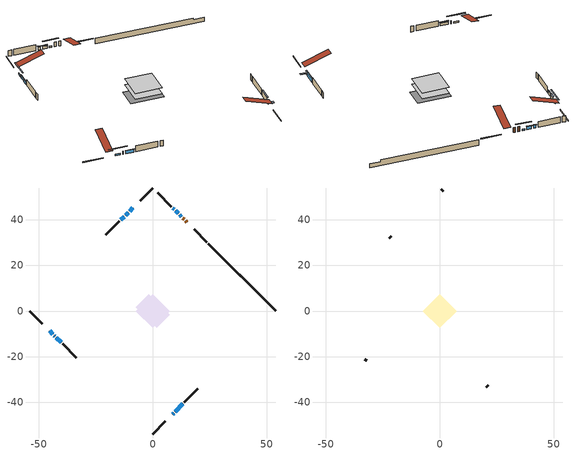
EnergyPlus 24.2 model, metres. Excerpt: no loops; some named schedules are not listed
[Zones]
conditioned space
 floor outside (Floor1 construction): -0.75,0 0,0.75 0.75,0 0,-0.75 z0.77
 floor adiabatic (AdiabaticFloorConstruction): -7.42,0 0,7.42 7.42,0 0,-7.42 z0.77
 floor foundation (Slab1 construction): -7.4,1.72 -1.72,7.4 7.4,-1.72 1.72,-7.4 z-1.52
 wall outside (RimJoist1 construction): 0,-53.97 5.55,-48.42 / -53.97,0 -48.42,-5.55 / 0,53.97 -5.55,48.42 / 23.71,30.26 18.16,35.81 z0.77:1.07
 wall outside (AdiabaticWallConstruction 1): 14.94,39.02 14.37,39.59 / 13.72,40.25 13.18,40.78 z0.77:2.8
 wall outside (AdiabaticWallConstruction): 8.77,-45.2 9.17,-44.8 z0.77:0.98; 12.53,41.44 11.84,42.12 / -8.77,45.2 -10.13,43.83 / -45.2,-8.77 -43.83,-10.13 z0.77:1.38; -43.18,-10.79 -42.99,-10.97 / 9.38,44.58 8.8,45.16 z0.77:1.99; 11.19,42.78 10.04,43.93 / -10.79,43.18 -11.94,42.03 / -12.6,41.37 -13.96,40.01 / -42.34,-11.63 -40.18,-13.78 z0.77:1.94; 9.82,-44.15 13.18,-40.79 z0.77:2.75
 wall outside (Wall1 construction): 13.84,-40.13 19.82,-34.14 / -39.53,-14.44 -33.54,-20.43 / -14.62,39.35 -20.61,33.36 / 8.15,45.82 2.16,51.81 z0.77:3.21
 wall foundation (FoundationWall1 construction): 24.37,29.6,-1.52 24.37,29.6,0.77 51.01,2.96,0.77 51.01,2.96,0.07 53.97,0,0.07 53.97,0,-1.52
 window (WindowConstruction 6): 8.77,-45.2 9.16,-44.8 z0.77:0.97
 window (WindowConstruction 8): 12.53,41.44 11.84,42.12 z0.77:1.38
 window (WindowConstruction 9): -8.77,45.2 -10.13,43.83 z0.77:1.38
 window (WindowConstruction 10): -45.2,-8.77 -43.83,-10.13 z0.77:1.38
 window (WindowConstruction 7): -43.18,-10.79 -43,-10.97 z0.77:1.99
 window (WindowConstruction): 11.19,42.78 10.04,43.93 z0.77:1.94
 window (WindowConstruction 1): 9.38,44.59 8.81,45.16 z0.77:1.99
 window (WindowConstruction 2): -10.79,43.18 -11.94,42.03 z0.77:1.94
 window (WindowConstruction 3): -12.6,41.37 -13.96,40.01 z0.77:1.94
 window (WindowConstruction 4): 9.82,-44.15 13.18,-40.79 z0.77:2.75
 window (WindowConstruction 5): -42.34,-11.63 -40.18,-13.78 z0.77:1.94
 door (Door): 14.94,39.02 14.38,39.59 z0.77:2.8
 door (Door 1): 13.72,40.25 13.18,40.78 z0.77:2.8
 ceiling adiabatic (AdiabaticFloorConstruction): 0,-7.42 7.42,0 0,7.42 -7.42,0 z0.77
attic - vented
 floor to conditioned space (Floor2 construction Reversed): -7.42,0 0,7.42 7.42,0 0,-7.42 z3.21
 wall outside (Wall2 construction): 20.48,-33.49 21.33,-32.64 / -32.88,-21.09 -32.03,-21.93 / -21.26,32.7 -22.11,31.86 / 1.5,52.46 0.66,53.31 z0.77:3.21
 roof outside (Roof1 construction): 8.11,-45.86,3.21 0.89,-38.63,6.61 -1.02,-40.53,6.61 6.21,-47.76,3.21; -45.86,-8.11,3.21 -38.63,-0.89,6.61 -40.53,1.02,6.61 -47.76,-6.21,3.21; -8.11,45.86,3.21 -0.89,38.63,6.61 1.02,40.53,6.61 -6.21,47.76,3.21; 15.6,38.37,3.21 8.37,31.14,6.61 10.28,29.24,6.61 17.5,36.46,3.21
shading: 9.27,-44.7 8.66,-45.3 10.17,-46.81 10.78,-46.2 z1.12; 9.98,43.99 14.39,39.57 14.68,39.86 10.27,44.28 z4.02; -12,41.97 -6.9,47.07 -7.19,47.36 -12.29,42.26 z4.02; -41.97,-12 -47.07,-6.9 -47.36,-7.19 -42.26,-12.29 z4.02; 9.9,44.07 11.33,42.64 11.62,42.93 10.19,44.36 z2.14; 8.66,45.3 9.52,44.44 9.81,44.73 8.95,45.59 z2.19; -12.08,41.88 -10.65,43.32 -10.94,43.61 -12.37,42.18 z2.14; -14.1,39.86 -12.45,41.51 -12.75,41.8 -14.39,40.15 z2.14; 13.32,-40.65 9.68,-44.29 9.97,-44.58 13.61,-40.94 z2.95; -40.04,-13.93 -42.48,-11.49 -42.77,-11.78 -40.33,-14.22 z2.14
[Building]
Building 1: Terrain=Suburbs
[Site:Location]
Edmonton Intl AP_AB: Latitude {deg}=53.31; Longitude {deg}=-113.58; Time Zone {hr}=-7; Elevation {m}=723; Keep Site Location Information=Yes
[Site:GroundTemperature:Shallow]
-1.56185, -3.61833, -3.78302, -2.80711, 1.11059, 5.01004, 8.39065, 10.5322, 10.7141, 8.97234, 5.67794, 1.89811
[Site:WaterMainsTemperature]
Calculation Method=Schedule; Temperature Schedule=mains temperature schedule
[Material] Roughness=Rough; Thermal Absorptance=0.9
Name | Thickness {m} | Conductivity {W/m-K} | Density {kg/m3} | Specific Heat {J/kg-K} | Solar Absorptance | Visible Absorptance
asphalt or fiberglass shingles | 0.00635 | 0.162714 | 1121.4 | 1465.45 | 0.4 | 0.4
ceiling loosefill ins | 0.0846667 | 0.0480833 | 16.02 | 1046.75 | 0.7 | 0.7
ceiling stud and cavity | 0.1397 | 0.672331 | 65.682 | 1177.47 | 0.7 | 0.7
concrete 4.0 in. | 0.1016 | 1.803125 | 2242.8 | 837.4 | 0.7 | 0.7
concrete 8.0 in. | 0.2032 | 1.803125 | 2242.8 | 837.4 | 0.7 | 0.7
door material | 0.04445 | 0.053851 | 512.64 | 1214.23 | 0.7 | 0.7
door material 1 | 0.04445 | 0.188738 | 512.64 | 1214.23 | 0.7 | 0.7
exterior vertical ins | 0.0354928 | 0.029427 | 32.04 | 1214.23 | 0.7 | 0.7
floor covering | 0.0127 | 0.0433444 | 54.468 | 1339.84 | 0.6 | 0.6
floor rigid ins | 0.051816 | 0.029427 | 32.04 | 1214.23 | 0.7 | 0.7
floor rigid ins 1; wall rigid ins | 0.512978 | 0.029427 | 32.04 | 1214.23 | 0.7 | 0.7
floor stud and cavity | 0.1397 | 0.0923391 | 92.3553 | 1139.71 | 0.7 | 0.7
floor stud and cavity 1 | 0.1397 | 1.75129 | 37.0049 | 1207.88 | 0.7 | 0.7
furniture material conditioned space 1 | 0.1524 | 0.115458 | 640.8 | 1214.23 | 0.6 | 0.6
gypsum board | 0.0127 | 0.160291 | 801 | 837.4 | 0.6 | 0.6
gypsum board 1 | 0.0127 | 0.160291 | 801 | 837.4 | 0.7 | 0.7
osb sheathing 0.5 in. | 0.0127 | 0.115458 | 512.64 | 1214.23 | 0.7 | 0.7
osb sheathing 0.75 in. | 0.01905 | 0.115458 | 512.64 | 1214.23 | 0.7 | 0.7
osb sheathing 2.0 in. | 0.0508 | 0.115458 | 512.64 | 1214.23 | 0.7 | 0.7
rim joist stud and cavity | 0.0508 | 0.0284916 | 125.044 | 1163.47 | 0.6 | 0.6
wall stud and cavity | 0.1397 | 0.0893451 | 139.0536 | 1170.24 | 0.7 | 0.7
wall stud and cavity 1 | 0.0889 | 6.1454 | 50.32683 | 1063.81 | 0.6 | 0.6
wall stud and cavity 2 | 0.0889 | 0.380278 | 52.3479 | 1209.89 | 0.7 | 0.7
wall stud and cavity 3 | 0.0889 | 0.391764 | 83.0341 | 1211.67 | 0.7 | 0.7
wood siding | 0.0254 | 0.102417 | 544.68 | 1172.36 | 0.4 | 0.4
wood siding 1 | 0.00254 | 0.102417 | 544.68 | 1172.36 | 0.4 | 0.4
wood siding 2; wood siding 3; wood siding 4 | 0.0254 | 0.102417 | 544.68 | 1172.36 | 0.7 | 0.7
[WindowMaterial:SimpleGlazingSystem]
Name | U-Factor {W/m2-K} | Solar Heat Gain Coefficient
WindowMaterial | 2.92474 | 0.62
WindowMaterial 1 | 2.961077 | 0.56
WindowMaterial 2 | 2.90486 | 0.68
WindowMaterial 3 | 2.861712 | 0.72
WindowMaterial 4 | 2.927009 | 0.61
WindowMaterial 5 | 3.11495 | 0.41
WindowMaterial 6 | 5.1119 | 0.64
WindowMaterial 7 | 3.034891 | 0.47
[Construction]
AdiabaticFloorConstruction: floor stud and cavity 1, floor rigid ins 1, osb sheathing 0.75 in., floor covering
AdiabaticWallConstruction: wood siding 3, wall rigid ins, wall stud and cavity 2, gypsum board
AdiabaticWallConstruction 1: wood siding 4, wall rigid ins, wall stud and cavity 2, gypsum board
Door: door material
Door 1: door material 1
Floor1 construction: floor stud and cavity, floor rigid ins, osb sheathing 0.75 in., floor covering
Floor2 construction Reversed: gypsum board, ceiling stud and cavity, ceiling loosefill ins
FoundationWall1 construction: concrete 8.0 in., gypsum board 1
furniture construction conditioned space 1: furniture material conditioned space 1
PartitionWallConstruction: gypsum board, wall stud and cavity 3, gypsum board
RimJoist1 construction: wood siding 2, osb sheathing 2.0 in., rim joist stud and cavity
Roof1 construction: asphalt or fiberglass shingles
Slab1 construction: concrete 4.0 in.
Wall1 construction: wood siding, osb sheathing 0.5 in., wall stud and cavity, gypsum board
Wall2 construction: wood siding 1, wall stud and cavity 1
WindowConstruction; WindowConstruction 2: WindowMaterial
WindowConstruction 1: WindowMaterial 1
WindowConstruction 10; WindowConstruction 8; WindowConstruction 9: WindowMaterial 7
WindowConstruction 3: WindowMaterial 2
WindowConstruction 4: WindowMaterial 3
WindowConstruction 5: WindowMaterial 4
WindowConstruction 6: WindowMaterial 5
WindowConstruction 7: WindowMaterial 6
[Zone] Multiplier=1; Part of Total Floor Area=Yes
Name | Volume {m3}
attic - vented | 60.8546
conditioned space | 528.9
[Space]
Name | Zone | Volume {m3}
attic - vented 1 | attic - vented | 60.8546
conditioned space 1 | conditioned space | 528.9
[ZoneInfiltration:EffectiveLeakageArea]
infil attic - vented 1: Zone or Space=attic - vented 1; Schedule=Always On Discrete; Effective Air Leakage Area {cm2}=3828.17; Stack Coefficient=0.000406414; Wind Coefficient=1.36209e-05
[ZoneMixing]
whole house fan mix: Zone or Space=attic - vented; Schedule=Always On Continuous; Design Flow Rate Calculation Method=Flow/Zone; Design Flow Rate {m3/s}=0; Source Zone or Space=conditioned space
[SurfaceProperty:ExposedFoundationPerimeter]
Slab1: Exposed Perimeter Calculation Method=TotalExposedPerimeter; Total Exposed Perimeter {m}=41.86
[InternalMass] Zone or ZoneList=conditioned space; Space or SpaceList=conditioned space 1
Name | Construction | Surface Area {m2}
furniture mass conditioned space 1 | furniture construction conditioned space 1 | 85.9122
partition wall mass | PartitionWallConstruction | 214.781
[Lights]
interior lighting: Zone or ZoneList or Space or SpaceList=conditioned space 1; Schedule=interior lighting schedule; Design Level Calculation Method=LightingLevel; Lighting Level {W}=343.2; Return Air Fraction=0; Fraction Radiant=0.6; Fraction Visible=0.2; Fraction Replaceable=1
[People]
occupants: Zone or ZoneList or Space or SpaceList=conditioned space 1; Number of People Schedule=occupants schedule; Number of People Calculation Method=People; Number of People=3; Fraction Radiant=0.314171; Sensible Heat Fraction=0.56303; Activity Level Schedule=occupants activity schedule; Carbon Dioxide Generation Rate {m3/s-W}=0; Enable ASHRAE 55 Comfort Warnings=No; Mean Radiant Temperature Calculation Type=EnclosureAveraged
[ElectricEquipment] Zone or ZoneList or Space or SpaceList=conditioned space 1; Design Level Calculation Method=EquipmentLevel
Name | Schedule | Design Level {W} | Fraction Latent | Fraction Radiant | Fraction Lost
clothes dryer | clothes dryer schedule | 140.772 | 0.015 | 0.081 | 0.85
clothes washer | clothes washer schedule | 32.1985 | 0.03 | 0.162 | 0.7
cooking range | cooking range schedule | 215.147 | 0.08 | 0.432 | 0.2
dishwasher | dishwasher schedule | 66.8632 | 0.3 | 0.18 | 0.4
fridge | fridge schedule | 72.9452 | 0 | 0.6 | 0
mech vent bath fan 0 | mech vent bath fan 0 schedule | 50.2 | 0 | 0 | 1
mech vent bath fan 1 | mech vent bath fan 1 schedule | 50.2 | 0 | 0 | 1
mech vent house fan | mech vent house fan schedule | 0 | 0 | 0 | 1
mech vent house fan cfis | mech vent house fan cfis schedule | 0 | 0 | 0 | 0
misc plug loads | misc plug loads schedule | 494.7 | 0.045 | 0.513 | 0.1
whole house fan | Always On Discrete | 0 | 0 | 0 | 1
[OtherEquipment] Zone or ZoneList or Space or SpaceList=conditioned space 1; Design Level Calculation Method=EquipmentLevel
Name | Fuel Type | Schedule | Design Level {W} | Fraction Latent | Fraction Radiant | Fraction Lost
clothes dryer 1 | Electricity | clothes dryer schedule | 0 | 0.015 | 0.081 | 0.85
cooking range 1 | Electricity | cooking range schedule | 0 | 0.08 | 0.432 | 0.2
general water use latent | None | general water use schedule | 62.594 | 1 | 0 | 0
general water use sensible | None | general water use schedule | -61.6891 | 0 | 0.6 | 0
mech vent house fan latent load | None | Always On Discrete | 0 | 1 | 0 | 0
mech vent house fan sensible load | None | Always On Discrete | 0 | 0 | 0 | 0
water heater energy adjustment1 | NaturalGas | Always On Discrete | 0.01 | 0 | 0 | 1
[ZoneInfiltration:DesignFlowRate] Zone or ZoneList or Space or SpaceList=conditioned space 1; Schedule=Always On Discrete; Design Flow Rate Calculation Method=Flow/Zone; Design Flow Rate {m3/s}=0
infil flow; natural vent flow; whole house fan flow
[Foundation:Kiva]
Foundation Kiva 1: Initial Indoor Air Temperature {C}=18; Wall Height Above Grade {m}=0.769986; Wall Depth Below Slab {m}=0.2032; Custom Block Material Name 1=exterior vertical ins; Custom Block Depth 1 {m}=2.28999; Custom Block X Position 1 {m}=0.2159; Custom Block Z Position 1 {m}=0
[Foundation:Kiva:Settings]
Soil Conductivity {W/m-K}=0.849921; Soil Density {kg/m3}=1842.3; Soil Specific Heat {J/kg-K}=418.7; Ground Solar Absorptivity=0.9; Ground Thermal Absorptivity=0.9; Ground Surface Roughness {m}=0.03; Far-Field Width {m}=40; Deep-Ground Boundary Condition=ZeroFlux; Deep-Ground Depth {m}=40; Minimum Cell Dimension {m}=0.2; Maximum Cell Growth Coefficient=3; Simulation Timestep=Timestep
[Exterior:Lights]
exterior lighting: Schedule=exterior lighting schedule; Design Level {W}=75.6
[EnergyManagementSystem:GlobalVariable]
infil_program_Qfan
infil_program_Qinf
natural_vent_program_Qnv
natural_vent_program_Qwhf
[EnergyManagementSystem:Sensor]
Name | Output:Variable or Output:Meter Index Key | Output:Variable or Output:Meter
airflow_gain | infil flow | Infiltration Sensible Heat Gain Energy
airflow_gain_1 | natural vent flow | Infiltration Sensible Heat Gain Energy
airflow_gain_2 | whole house fan flow | Infiltration Sensible Heat Gain Energy
airflow_loss | infil flow | Infiltration Sensible Heat Loss Energy
airflow_loss_1 | natural vent flow | Infiltration Sensible Heat Loss Energy
airflow_loss_2 | whole house fan flow | Infiltration Sensible Heat Loss Energy
clg_load_cond |  | Cooling:EnergyTransfer:Zone:CONDITIONED SPACE
clg_sp_s; clg_sp_s_1 | cooling setpoint | Schedule Value
clothes_dryer_exhaust_0_sch_s | clothes dryer exhaust 0 schedule | Schedule Value
cool_season | cooling season schedule | Schedule Value
htg_load_cond |  | Heating:EnergyTransfer:Zone:CONDITIONED SPACE
htg_sp_s; htg_sp_s_1 | heating setpoint | Schedule Value
ig_ee_conv | clothes dryer | Electric Equipment Convective Heating Energy
ig_ee_conv_2 | cooking range | Electric Equipment Convective Heating Energy
ig_ee_conv_4 | fridge | Electric Equipment Convective Heating Energy
ig_ee_conv_5 | misc plug loads | Electric Equipment Convective Heating Energy
ig_ee_conv_6 | whole house fan | Electric Equipment Convective Heating Energy
ig_ee_rad | clothes dryer | Electric Equipment Radiant Heating Energy
ig_ee_rad_2 | cooking range | Electric Equipment Radiant Heating Energy
ig_ee_rad_4 | fridge | Electric Equipment Radiant Heating Energy
ig_ee_rad_5 | misc plug loads | Electric Equipment Radiant Heating Energy
ig_ee_rad_6 | whole house fan | Electric Equipment Radiant Heating Energy
ig_lgt_conv | interior lighting | Lights Convective Heating Energy
ig_lgt_rad | interior lighting | Lights Radiant Heating Energy
ig_lgt_vis | interior lighting | Lights Visible Radiation Heating Energy
ig_oe_conv | clothes dryer 1 | Other Equipment Convective Heating Energy
ig_oe_conv_1 | cooking range 1 | Other Equipment Convective Heating Energy
ig_oe_conv_2 | general water use latent | Other Equipment Convective Heating Energy
ig_oe_conv_3 | general water use sensible | Other Equipment Convective Heating Energy
ig_oe_conv_4 | water heater energy adjustment1 | Other Equipment Convective Heating Energy
ig_oe_rad | clothes dryer 1 | Other Equipment Radiant Heating Energy
ig_oe_rad_1 | cooking range 1 | Other Equipment Radiant Heating Energy
ig_oe_rad_2 | general water use latent | Other Equipment Radiant Heating Energy
ig_oe_rad_3 | general water use sensible | Other Equipment Radiant Heating Energy
ig_oe_rad_4 | water heater energy adjustment1 | Other Equipment Radiant Heating Energy
ig_ppl_conv | occupants | People Convective Heating Energy
ig_ppl_rad | occupants | People Radiant Heating Energy
im_conv | furniture mass conditioned space 1 | Surface Inside Face Convection Heat Gain Energy
im_conv_1 | partition wall mass | Surface Inside Face Convection Heat Gain Energy
im_ig | furniture mass conditioned space 1 | Surface Inside Face Internal Gains Radiation Heat Gain Energy
im_ig_1 | partition wall mass | Surface Inside Face Internal Gains Radiation Heat Gain Energy
im_lgt | furniture mass conditioned space 1 | Surface Inside Face Lights Radiation Heat Gain Energy
im_lgt_1 | partition wall mass | Surface Inside Face Lights Radiation Heat Gain Energy
im_sol | furniture mass conditioned space 1 | Surface Inside Face Solar Radiation Heat Gain Energy
im_sol_1 | partition wall mass | Surface Inside Face Solar Radiation Heat Gain Energy
im_surf | furniture mass conditioned space 1 | Surface Inside Face Net Surface Thermal Radiation Heat Gain Energy
im_surf_1 | partition wall mass | Surface Inside Face Net Surface Thermal Radiation Heat Gain Energy
mech_vent_bath_fan_0_sch_s | mech vent bath fan 0 schedule | Schedule Value
mech_vent_bath_fan_1_sch_s | mech vent bath fan 1 schedule | Schedule Value
mv_conv | mech vent bath fan 0 | Electric Equipment Convective Heating Energy
mv_conv_1 | mech vent bath fan 1 | Electric Equipment Convective Heating Energy
mv_conv_2 | mech vent house fan | Electric Equipment Convective Heating Energy
mv_conv_3 | mech vent house fan cfis | Electric Equipment Convective Heating Energy
mv_conv_4 | mech vent house fan latent load | Other Equipment Convective Heating Energy
mv_conv_5 | mech vent house fan sensible load | Other Equipment Convective Heating Energy
mv_rad | mech vent bath fan 0 | Electric Equipment Radiant Heating Energy
mv_rad_1 | mech vent bath fan 1 | Electric Equipment Radiant Heating Energy
mv_rad_2 | mech vent house fan | Electric Equipment Radiant Heating Energy
mv_rad_3 | mech vent house fan cfis | Electric Equipment Radiant Heating Energy
mv_rad_4 | mech vent house fan latent load | Other Equipment Radiant Heating Energy
mv_rad_5 | mech vent house fan sensible load | Other Equipment Radiant Heating Energy
natural_vent_s | natural vent schedule | Schedule Value
out_pb_s |  | Site Outdoor Air Barometric Pressure
out_wt_s |  | Site Outdoor Air Humidity Ratio
site_vw_s |  | Site Wind Speed
ss_back_out | Window1 | Surface Window Shortwave from Zone Back Out Window Heat Transfer Rate
ss_back_out_1 | Window10 | Surface Window Shortwave from Zone Back Out Window Heat Transfer Rate
ss_back_out_10 | Window8 | Surface Window Shortwave from Zone Back Out Window Heat Transfer Rate
ss_back_out_2 | Window11 | Surface Window Shortwave from Zone Back Out Window Heat Transfer Rate
ss_back_out_3 | Window13 | Surface Window Shortwave from Zone Back Out Window Heat Transfer Rate
ss_back_out_4 | Window2 | Surface Window Shortwave from Zone Back Out Window Heat Transfer Rate
ss_back_out_5 | Window3 | Surface Window Shortwave from Zone Back Out Window Heat Transfer Rate
ss_back_out_6 | Window4 | Surface Window Shortwave from Zone Back Out Window Heat Transfer Rate
ss_back_out_7 | Window5 | Surface Window Shortwave from Zone Back Out Window Heat Transfer Rate
ss_back_out_8 | Window6 | Surface Window Shortwave from Zone Back Out Window Heat Transfer Rate
ss_back_out_9 | Window7 | Surface Window Shortwave from Zone Back Out Window Heat Transfer Rate
ss_conv | Door1 | Surface Inside Face Convection Heat Gain Energy
ss_conv_1 | Door2 | Surface Inside Face Convection Heat Gain Energy
ss_conv_10 | Window6 | Surface Inside Face Convection Heat Gain Energy
ss_conv_11 | Window7 | Surface Inside Face Convection Heat Gain Energy
ss_conv_12 | Window8 | Surface Inside Face Convection Heat Gain Energy
ss_conv_2 | Window1 | Surface Inside Face Convection Heat Gain Energy
ss_conv_3 | Window10 | Surface Inside Face Convection Heat Gain Energy
ss_conv_4 | Window11 | Surface Inside Face Convection Heat Gain Energy
ss_conv_5 | Window13 | Surface Inside Face Convection Heat Gain Energy
ss_conv_6 | Window2 | Surface Inside Face Convection Heat Gain Energy
ss_conv_7 | Window3 | Surface Inside Face Convection Heat Gain Energy
ss_conv_8 | Window4 | Surface Inside Face Convection Heat Gain Energy
ss_conv_9 | Window5 | Surface Inside Face Convection Heat Gain Energy
ss_ig | Door1 | Surface Inside Face Internal Gains Radiation Heat Gain Energy
ss_ig_1 | Door2 | Surface Inside Face Internal Gains Radiation Heat Gain Energy
ss_ig_10 | Window6 | Surface Inside Face Internal Gains Radiation Heat Gain Energy
ss_ig_11 | Window7 | Surface Inside Face Internal Gains Radiation Heat Gain Energy
ss_ig_12 | Window8 | Surface Inside Face Internal Gains Radiation Heat Gain Energy
ss_ig_2 | Window1 | Surface Inside Face Internal Gains Radiation Heat Gain Energy
ss_ig_3 | Window10 | Surface Inside Face Internal Gains Radiation Heat Gain Energy
ss_ig_4 | Window11 | Surface Inside Face Internal Gains Radiation Heat Gain Energy
ss_ig_5 | Window13 | Surface Inside Face Internal Gains Radiation Heat Gain Energy
ss_ig_6 | Window2 | Surface Inside Face Internal Gains Radiation Heat Gain Energy
ss_ig_7 | Window3 | Surface Inside Face Internal Gains Radiation Heat Gain Energy
ss_ig_8 | Window4 | Surface Inside Face Internal Gains Radiation Heat Gain Energy
ss_ig_9 | Window5 | Surface Inside Face Internal Gains Radiation Heat Gain Energy
ss_lgt | Door1 | Surface Inside Face Lights Radiation Heat Gain Energy
ss_lgt_1 | Door2 | Surface Inside Face Lights Radiation Heat Gain Energy
ss_sol | Door1 | Surface Inside Face Solar Radiation Heat Gain Energy
ss_sol_1 | Door2 | Surface Inside Face Solar Radiation Heat Gain Energy
ss_surf | Door1 | Surface Inside Face Net Surface Thermal Radiation Heat Gain Energy
ss_surf_1 | Door2 | Surface Inside Face Net Surface Thermal Radiation Heat Gain Energy
ss_surf_10 | Window6 | Surface Inside Face Net Surface Thermal Radiation Heat Gain Energy
ss_surf_11 | Window7 | Surface Inside Face Net Surface Thermal Radiation Heat Gain Energy
ss_surf_12 | Window8 | Surface Inside Face Net Surface Thermal Radiation Heat Gain Energy
ss_surf_2 | Window1 | Surface Inside Face Net Surface Thermal Radiation Heat Gain Energy
ss_surf_3 | Window10 | Surface Inside Face Net Surface Thermal Radiation Heat Gain Energy
ss_surf_4 | Window11 | Surface Inside Face Net Surface Thermal Radiation Heat Gain Energy
ss_surf_5 | Window13 | Surface Inside Face Net Surface Thermal Radiation Heat Gain Energy
ss_surf_6 | Window2 | Surface Inside Face Net Surface Thermal Radiation Heat Gain Energy
ss_surf_7 | Window3 | Surface Inside Face Net Surface Thermal Radiation Heat Gain Energy
ss_surf_8 | Window4 | Surface Inside Face Net Surface Thermal Radiation Heat Gain Energy
ss_surf_9 | Window5 | Surface Inside Face Net Surface Thermal Radiation Heat Gain Energy
ss_trans_in | Window1 | Surface Window Transmitted Solar Radiation Rate
ss_trans_in_1 | Window10 | Surface Window Transmitted Solar Radiation Rate
ss_trans_in_10 | Window8 | Surface Window Transmitted Solar Radiation Rate
ss_trans_in_2 | Window11 | Surface Window Transmitted Solar Radiation Rate
ss_trans_in_3 | Window13 | Surface Window Transmitted Solar Radiation Rate
ss_trans_in_4 | Window2 | Surface Window Transmitted Solar Radiation Rate
ss_trans_in_5 | Window3 | Surface Window Transmitted Solar Radiation Rate
ss_trans_in_6 | Window4 | Surface Window Transmitted Solar Radiation Rate
ss_trans_in_7 | Window5 | Surface Window Transmitted Solar Radiation Rate
ss_trans_in_8 | Window6 | Surface Window Transmitted Solar Radiation Rate
ss_trans_in_9 | Window7 | Surface Window Transmitted Solar Radiation Rate
ss_trans_out | Window1 | Surface Inside Face Initial Transmitted Diffuse Transmitted Out Window Solar Radiation Rate
ss_trans_out_1 | Window10 | Surface Inside Face Initial Transmitted Diffuse Transmitted Out Window Solar Radiation Rate
ss_trans_out_10 | Window8 | Surface Inside Face Initial Transmitted Diffuse Transmitted Out Window Solar Radiation Rate
ss_trans_out_2 | Window11 | Surface Inside Face Initial Transmitted Diffuse Transmitted Out Window Solar Radiation Rate
ss_trans_out_3 | Window13 | Surface Inside Face Initial Transmitted Diffuse Transmitted Out Window Solar Radiation Rate
ss_trans_out_4 | Window2 | Surface Inside Face Initial Transmitted Diffuse Transmitted Out Window Solar Radiation Rate
ss_trans_out_5 | Window3 | Surface Inside Face Initial Transmitted Diffuse Transmitted Out Window Solar Radiation Rate
ss_trans_out_6 | Window4 | Surface Inside Face Initial Transmitted Diffuse Transmitted Out Window Solar Radiation Rate
ss_trans_out_7 | Window5 | Surface Inside Face Initial Transmitted Diffuse Transmitted Out Window Solar Radiation Rate
ss_trans_out_8 | Window6 | Surface Inside Face Initial Transmitted Diffuse Transmitted Out Window Solar Radiation Rate
ss_trans_out_9 | Window7 | Surface Inside Face Initial Transmitted Diffuse Transmitted Out Window Solar Radiation Rate
s_conv | Floor1 | Surface Inside Face Convection Heat Gain Energy
s_conv_1 | Floor2 | Surface Inside Face Convection Heat Gain Energy
s_conv_10 | Wall1:135 | Surface Inside Face Convection Heat Gain Energy
s_conv_11 | Wall1:225 | Surface Inside Face Convection Heat Gain Energy
s_conv_12 | Wall1:315 | Surface Inside Face Convection Heat Gain Energy
s_conv_13 | Wall1:45 | Surface Inside Face Convection Heat Gain Energy
s_conv_2 | FoundationWall1 | Surface Inside Face Convection Heat Gain Energy
s_conv_3 | inferred conditioned ceiling | Surface Inside Face Convection Heat Gain Energy
s_conv_4 | inferred conditioned floor | Surface Inside Face Convection Heat Gain Energy
s_conv_5 | RimJoist1:135 | Surface Inside Face Convection Heat Gain Energy
s_conv_6 | RimJoist1:225 | Surface Inside Face Convection Heat Gain Energy
s_conv_7 | RimJoist1:315 | Surface Inside Face Convection Heat Gain Energy
s_conv_8 | RimJoist1:45 | Surface Inside Face Convection Heat Gain Energy
s_conv_9 | Slab1 | Surface Inside Face Convection Heat Gain Energy
s_ig | Floor1 | Surface Inside Face Internal Gains Radiation Heat Gain Energy
s_ig_1 | Floor2 | Surface Inside Face Internal Gains Radiation Heat Gain Energy
s_ig_10 | Wall1:135 | Surface Inside Face Internal Gains Radiation Heat Gain Energy
s_ig_11 | Wall1:225 | Surface Inside Face Internal Gains Radiation Heat Gain Energy
s_ig_12 | Wall1:315 | Surface Inside Face Internal Gains Radiation Heat Gain Energy
s_ig_13 | Wall1:45 | Surface Inside Face Internal Gains Radiation Heat Gain Energy
s_ig_2 | FoundationWall1 | Surface Inside Face Internal Gains Radiation Heat Gain Energy
s_ig_3 | inferred conditioned ceiling | Surface Inside Face Internal Gains Radiation Heat Gain Energy
s_ig_4 | inferred conditioned floor | Surface Inside Face Internal Gains Radiation Heat Gain Energy
s_ig_5 | RimJoist1:135 | Surface Inside Face Internal Gains Radiation Heat Gain Energy
